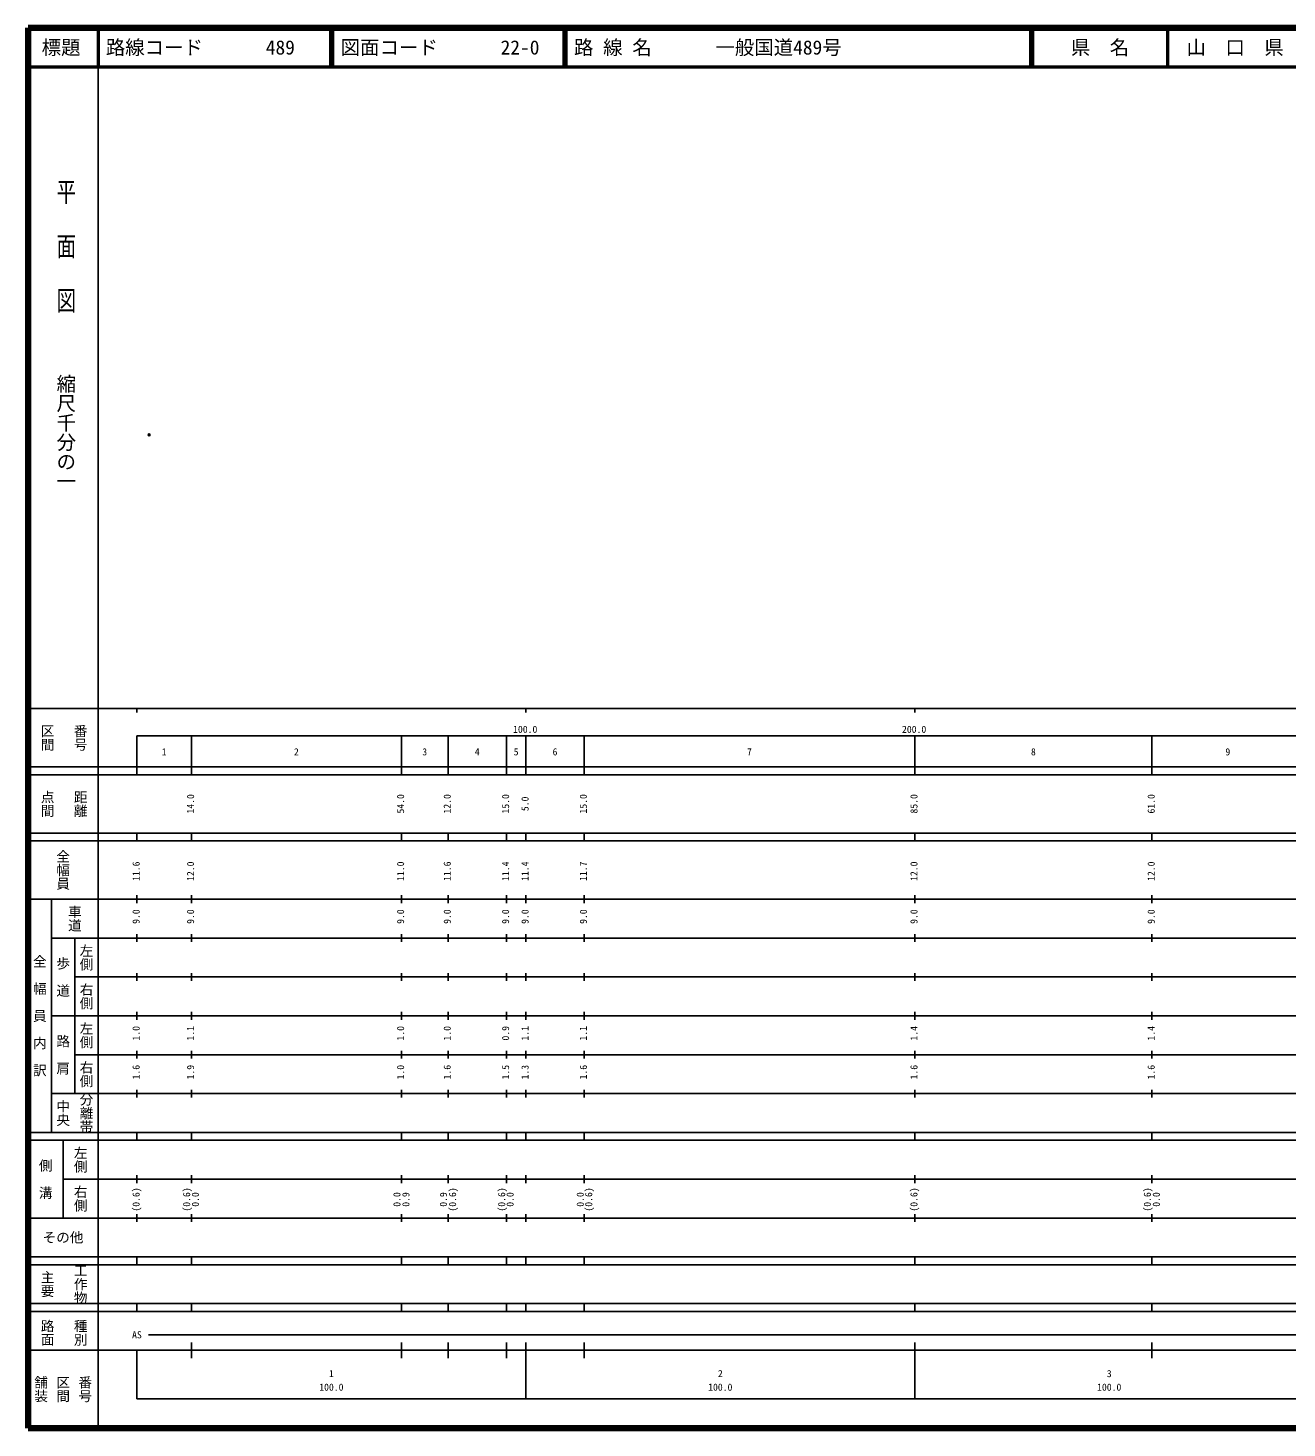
# Model space of a CAD drawing. Units: millimetres on the paper. Extents: x 40 to 680, y 20 to 380.
# Drawn here: x 40 to 363.7, y 20 to 380 of the extents above; entities that cross this region are included whole.
import ezdxf
from ezdxf.enums import TextEntityAlignment as Align

# ---------------------------------------------------------------- set-up
doc = ezdxf.new("R2010")
doc.units = ezdxf.units.MM
doc.header["$PDMODE"] = 32
doc.header["$PDSIZE"] = 0.5
doc.layers.add('M-OTRS', color=6, linetype='Continuous')
doc.layers.add('M-TTL-TXT', color=7, linetype='Continuous')
for name, color, linetype, lineweight in [('M-TTL', 2, 'Continuous', 140), ('M-TTL-BAND', 7, 'Continuous', 25), ('M-TTL-LINE', 7, 'Continuous', 50)]:
    doc.layers.add(name, color=color, linetype=linetype, lineweight=lineweight)
doc.styles.add('@ＭＳ ゴシック', font='')
doc.styles.add('ＭＳ ゴシック', font='')
doc.styles.get('@ＭＳ ゴシック').set_extended_font_data('@MS Gothic')
doc.styles.get('ＭＳ ゴシック').set_extended_font_data('MS Gothic')

msp = doc.modelspace()

# ---------------------------------------------------------------- linework, layer by layer
at = {"layer": 'M-OTRS'}
msp.add_point((71.141, 275.421), dxfattribs=at)
at = {"layer": 'M-TTL'}
for p, q in [((40, 380), (40, 20)), ((680, 380), (40, 380)), ((40, 20), (680, 20))]:
    msp.add_line(p, q, dxfattribs=at)
at = {"layer": 'M-TTL-BAND'}
for p, q in [((58, 370), (58, 20)), ((40, 205), (579, 205)), ((68, 205), (68, 204)), ((168, 205), (168, 204)), ((268, 205), (268, 204)), ((68, 198), (579, 198)), ((68, 198), (68, 188)), ((82, 188), (82, 198)), ((136, 188), (136, 198)), ((148, 188), (148, 198)), ((163, 188), (163, 198)), ((168, 188), (168, 198)), ((183, 188), (183, 198)), ((268, 188), (268, 198)), ((329, 188), (329, 198)), ((40, 190), (579, 190)), ((40, 188), (579, 188)), ((40, 173), (579, 173)), ((68, 171), (68, 173)), ((82, 171), (82, 173)), ((136, 171), (136, 173)), ((148, 171), (148, 173)), ((163, 171), (163, 173)), ((168, 171), (168, 173)), ((183, 171), (183, 173)), ((268, 171), (268, 173)), ((329, 171), (329, 173)), ((40, 171), (579, 171)), ((40, 156), (579, 156)), ((46, 96), (46, 156)), ((68, 155), (68, 157)), ((82, 155), (82, 157)), ((136, 155), (136, 157)), ((148, 155), (148, 157)), ((163, 155), (163, 157)), ((168, 155), (168, 157)), ((183, 155), (183, 157)), ((268, 155), (268, 157)), ((329, 155), (329, 157)), ((46, 146), (579, 146)), ((52, 146), (52, 106)), ((68, 145), (68, 147)), ((82, 145), (82, 147)), ((136, 145), (136, 147)), ((148, 145), (148, 147)), ((163, 145), (163, 147)), ((168, 145), (168, 147)), ((183, 145), (183, 147)), ((268, 145), (268, 147)), ((329, 145), (329, 147)), ((68, 135), (68, 137)), ((82, 135), (82, 137)), ((136, 135), (136, 137)), ((148, 135), (148, 137)), ((163, 135), (163, 137)), ((168, 135), (168, 137)), ((183, 135), (183, 137)), ((268, 135), (268, 137)), ((329, 135), (329, 137)), ((52, 136), (579, 136)), ((46, 126), (579, 126)), ((68, 125), (68, 127)), ((82, 125), (82, 127)), ((136, 125), (136, 127)), ((148, 125), (148, 127)), ((163, 125), (163, 127)), ((168, 125), (168, 127)), ((183, 125), (183, 127)), ((268, 125), (268, 127)), ((329, 125), (329, 127)), ((52, 116), (579, 116)), ((68, 115), (68, 117)), ((82, 115), (82, 117)), ((136, 115), (136, 117)), ((148, 115), (148, 117)), ((163, 115), (163, 117)), ((168, 115), (168, 117)), ((183, 115), (183, 117)), ((268, 115), (268, 117)), ((329, 115), (329, 117)), ((46, 106), (579, 106)), ((68, 105), (68, 107)), ((82, 105), (82, 107)), ((136, 105), (136, 107)), ((148, 105), (148, 107)), ((163, 105), (163, 107)), ((168, 105), (168, 107)), ((183, 105), (183, 107)), ((268, 105), (268, 107)), ((329, 105), (329, 107)), ((40, 96), (579, 96)), ((40, 94), (579, 94)), ((49, 94), (49, 74)), ((68, 94), (68, 96)), ((82, 94), (82, 96)), ((136, 94), (136, 96)), ((148, 94), (148, 96)), ((163, 94), (163, 96)), ((168, 94), (168, 96)), ((183, 94), (183, 96)), ((268, 94), (268, 96)), ((329, 94), (329, 96)), ((49, 84), (579, 84)), ((68, 83), (68, 85)), ((82, 83), (82, 85)), ((136, 83), (136, 85)), ((148, 83), (148, 85)), ((163, 83), (163, 85)), ((168, 83), (168, 85)), ((183, 83), (183, 85)), ((268, 83), (268, 85)), ((329, 83), (329, 85)), ((40, 74), (579, 74)), ((68, 73), (68, 75)), ((82, 73), (82, 75)), ((136, 73), (136, 75)), ((148, 73), (148, 75)), ((163, 73), (163, 75)), ((168, 73), (168, 75)), ((183, 73), (183, 75)), ((268, 73), (268, 75)), ((329, 73), (329, 75)), ((40, 64), (579, 64)), ((40, 62), (579, 62)), ((68, 62), (68, 64)), ((82, 62), (82, 64)), ((136, 62), (136, 64)), ((148, 62), (148, 64)), ((163, 62), (163, 64)), ((168, 62), (168, 64)), ((183, 62), (183, 64)), ((268, 62), (268, 64)), ((329, 62), (329, 64)), ((40, 52), (579, 52)), ((68, 50), (68, 52)), ((82, 50), (82, 52)), ((136, 50), (136, 52)), ((148, 50), (148, 52)), ((163, 50), (163, 52)), ((168, 50), (168, 52)), ((183, 50), (183, 52)), ((268, 50), (268, 52)), ((329, 50), (329, 52)), ((40, 50), (579, 50)), ((71, 44), (565, 44)), ((40, 40), (579, 40)), ((68, 40), (68, 27.5)), ((82, 38), (82, 42)), ((136, 38), (136, 42)), ((148, 38), (148, 42)), ((163, 38), (163, 42)), ((168, 27.5), (168, 42)), ((183, 38), (183, 42)), ((268, 27.5), (268, 42)), ((329, 38), (329, 42)), ((68, 27.5), (579, 27.5))]:
    msp.add_line(p, q, dxfattribs=at)
at = {"layer": 'M-TTL-LINE'}
for p, q in [((58, 380), (58, 370)), ((117.75, 380), (117.75, 370)), ((118.25, 380), (118.25, 370)), ((177.75, 380), (177.75, 370)), ((178.25, 380), (178.25, 370)), ((297.75, 380), (297.75, 370)), ((298.25, 380), (298.25, 370)), ((333, 380), (333, 370)), ((40, 370), (680, 370))]:
    msp.add_line(p, q, dxfattribs=at)

# ---------------------------------------------------------------- texts
at = {"layer": 'M-TTL-BAND', "style": '@ＭＳ ゴシック', "width": 1.4}
msp.add_text('平  面  図', height=3.666, rotation=270, dxfattribs=at).set_placement((49.777, 306.475), align=Align.MIDDLE_RIGHT)
at = {"layer": 'M-TTL-BAND', "style": '@ＭＳ ゴシック'}
msp.add_text('縮尺千分の一', height=3.666, rotation=270, dxfattribs=at).set_placement((49.777, 261.03), align=Align.MIDDLE_RIGHT)
for s, p in [('区間', (45, 197.5)), ('番号', (53.5, 197.5)), ('点間', (45, 180.5)), ('距離', (53.5, 180.5)), ('全幅員', (49, 163.5)), ('車道', (52, 151)), ('左側', (55, 141)), ('全\u3000幅\u3000員\u3000内\u3000訳', (43, 126)), ('歩\u3000道', (49, 136)), ('右側', (55, 131)), ('左側', (55, 121)), ('路\u3000肩', (49, 116)), ('右側', (55, 111)), ('分離帯', (55, 101)), ('中央', (49, 101)), ('左側', (53.5, 89)), ('側\u3000溝', (44.5, 84)), ('右側', (53.5, 79)), ('工作物', (53.5, 57)), ('主要', (45, 57)), ('路面', (45, 44.5)), ('種別', (53.5, 44.5)), ('舗装', (43.333, 30)), ('区間', (49, 30)), ('番号', (54.667, 30))]:
    msp.add_text(s, height=2.566, rotation=270, dxfattribs=at).set_placement(p, align=Align.MIDDLE_CENTER)
at = {"layer": 'M-TTL-BAND', "style": 'ＭＳ ゴシック'}
for s, p in [('100.0', (167.844, 198.195)), ('200.0', (267.844, 198.195)), ('1', (75, 192.405)), ('2', (109, 192.405)), ('3', (142, 192.405)), ('4', (155.5, 192.405)), ('5', (165.5, 192.405)), ('6', (175.5, 192.405)), ('7', (225.5, 192.405)), ('8', (298.5, 192.405)), ('9', (348.5, 192.405)), ('AS', (68, 42.5)), ('1', (118, 32.523)), ('2', (218, 32.523)), ('3', (318, 32.523)), ('100.0', (118, 29.033)), ('100.0', (218, 29.033)), ('100.0', (318, 29.033))]:
    msp.add_text(s, height=1.833, dxfattribs=at).set_placement(p, align=Align.BOTTOM_CENTER)
for s, p in [('14.0', (83.251, 180.5)), ('54.0', (137.251, 180.5)), ('12.0', (149.251, 180.5)), ('15.0', (164.251, 180.5)), ('5.0', (169.251, 180.5)), ('15.0', (184.251, 180.5)), ('85.0', (269.251, 180.5)), ('61.0', (330.251, 180.5)), ('11.6', (69.251, 163.174)), ('12.0', (83.251, 163.174)), ('11.0', (137.251, 163.174)), ('11.6', (149.251, 163.174)), ('11.4', (164.251, 163.174)), ('11.4', (169.251, 163.174)), ('11.7', (184.251, 163.174)), ('12.0', (269.251, 163.174)), ('12.0', (330.251, 163.174)), ('9.0', (69.251, 151.5)), ('9.0', (83.251, 151.5)), ('9.0', (137.251, 151.5)), ('9.0', (149.251, 151.5)), ('9.0', (164.251, 151.5)), ('9.0', (169.251, 151.5)), ('9.0', (184.251, 151.5)), ('9.0', (269.251, 151.5)), ('9.0', (330.251, 151.5)), ('1.0', (69.251, 121.5)), ('1.1', (83.251, 121.5)), ('1.0', (137.251, 121.5)), ('1.0', (149.251, 121.5)), ('0.9', (164.251, 121.5)), ('1.1', (169.251, 121.5)), ('1.1', (184.251, 121.5)), ('1.4', (269.251, 121.5)), ('1.4', (330.251, 121.5)), ('1.6', (69.251, 111.5)), ('1.9', (83.251, 111.5)), ('1.0', (137.251, 111.5)), ('1.6', (149.251, 111.5)), ('1.5', (164.251, 111.5)), ('1.3', (169.251, 111.5)), ('1.6', (184.251, 111.5)), ('1.6', (269.251, 111.5)), ('1.6', (330.251, 111.5)), ('(0.6)', (69.251, 78.764)), ('(0.6)', (82.251, 78.764)), ('0.0', (84.494, 78.764)), ('0.0', (136.31, 78.764)), ('0.9', (138.621, 78.764)), ('0.9', (148.251, 78.764)), ('(0.6)', (150.621, 78.764)), ('(0.6)', (163.251, 78.764)), ('0.0', (165.415, 78.764)), ('0.0', (183.443, 78.764)), ('(0.6)', (185.621, 78.764)), ('(0.6)', (269.251, 78.764)), ('(0.6)', (329.251, 78.764)), ('0.0', (331.557, 78.764))]:
    msp.add_text(s, height=1.833, rotation=90, dxfattribs=at).set_placement(p, align=Align.BOTTOM_CENTER)
msp.add_text('その他', height=2.566, dxfattribs=at).set_placement((49, 69), align=Align.MIDDLE_CENTER)
at = {"layer": 'M-TTL-TXT', "style": 'ＭＳ ゴシック'}
for s, p in [('標題', (48.5, 375)), ('県\u3000名', (315.625, 375)), ('山\u3000口\u3000県', (350.375, 375))]:
    msp.add_text(s, height=3.666, dxfattribs=at).set_placement(p, align=Align.MIDDLE_CENTER)
for s, p in [('路線コード', (60, 375)), ('489', (101.142, 375)), ('図面コード', (120.38, 375)), ('22-0', (161.521, 375)), ('路 線 名', (180.38, 375)), ('一般国道489号', (216.734, 375))]:
    msp.add_text(s, height=3.666, dxfattribs=at).set_placement(p, align=Align.MIDDLE_LEFT)

doc.saveas('drawing.dxf')
